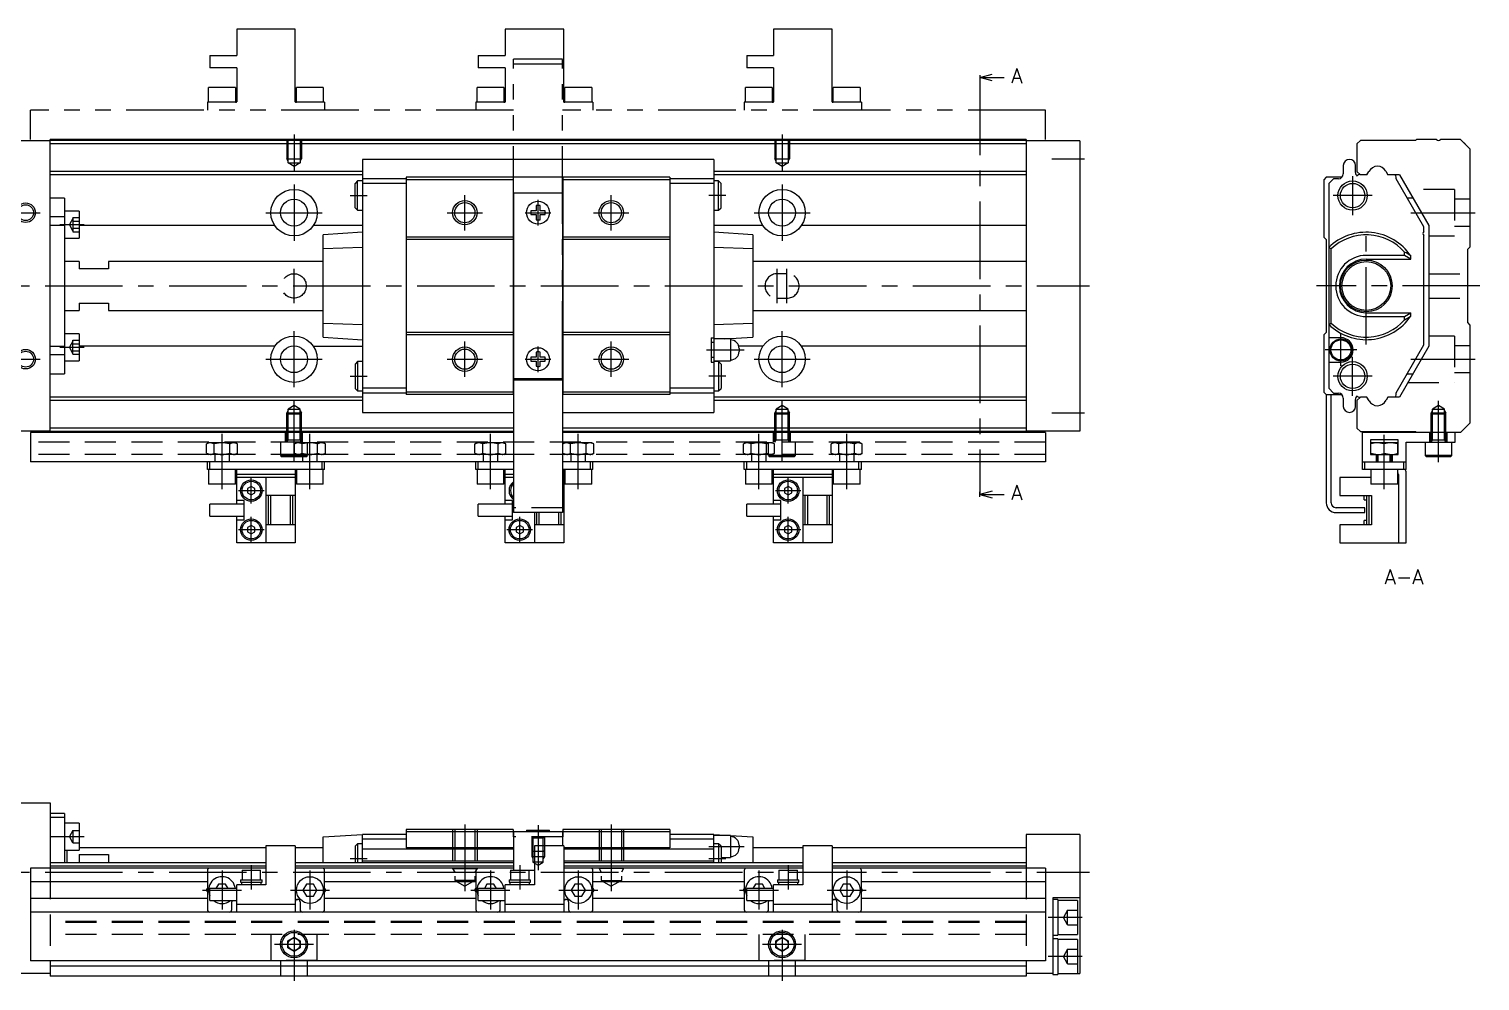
# Model space of a CAD drawing. Extents: x -2 to 444, y -8 to 204.
# Drawn here: x 147.1 to 444.4, y 9 to 203.9 of the extents above; entities that cross this region are included whole.
import ezdxf

# ---------------------------------------------------------------- set-up
doc = ezdxf.new("R2010")
doc.units = 0
doc.header["$LTSCALE"] = 0.5
for name, pattern in [('CENTER', [50.8, 31.75, -6.35, 6.35, -6.35]), ('DASHED', [19.05, 12.7, -6.35]), ('PHANTOM', [63.5, 31.75, -6.35, 6.35, -6.35, 6.35, -6.35])]:
    doc.linetypes.add(name, pattern=pattern)
for name, color, linetype in [('MSM_CENTER', 1, 'CENTER'), ('MSM_CONTINUOUS', 7, 'CONTINUOUS'), ('MSM_DASHED', 4, 'DASHED'), ('MSM_IMAGINARY', 6, 'PHANTOM'), ('MSM_NARROW', 5, 'CONTINUOUS'), ('MSM_PART_NUMBER', 7, 'CONTINUOUS')]:
    doc.layers.add(name, color=color, linetype=linetype)
doc.styles.get("Standard").update_dxf_attribs({"font": 'txt.shx', "height": 3, "bigfont": 'bigfont.shx'})

msp = doc.modelspace()

# ---------------------------------------------------------------- linework, layer by layer
at = {"layer": 'MSM_CENTER'}
for p, q in [((341.92, 193.98), (341.92, 108.62)), ((201.4, 182.3), (201.4, 174.79)), ((301.4, 182.3), (301.4, 174.79)), ((356.65, 177.3), (363.4, 177.3)), ((418.3, 173.8), (418.3, 165.8)), ((201.4, 172.05), (201.4, 160.55)), ((212.9, 169.8), (216.4, 169.8)), ((236.4, 162.67), (236.4, 169.92)), ((266.4, 162.67), (266.4, 169.92)), ((289.9, 169.8), (286.4, 169.8)), ((301.4, 172.05), (301.4, 160.55)), ((422.3, 169.8), (414.3, 169.8)), ((251.4, 163.67), (251.4, 168.92)), ((143.4, 166.3), (149.4, 166.3)), ((153.4, 163.85), (158.4, 163.85)), ((195.65, 166.3), (207.15, 166.3)), ((232.77, 166.3), (240.02, 166.3)), ((248.77, 166.3), (254.02, 166.3)), ((262.77, 166.3), (270.02, 166.3)), ((295.65, 166.3), (307.15, 166.3)), ((430.22, 166.3), (443.4, 166.3)), ((421.1, 139.3), (421.1, 163.3)), ((201.4, 147.8), (201.4, 154.8)), ((300.4, 147.8), (300.4, 154.8)), ((302.4, 147.8), (302.4, 154.8)), ((-2, 151.3), (364.4, 151.3)), ((444.4, 151.3), (410.9, 151.3)), ((201.4, 130.55), (201.4, 142.05)), ((236.4, 132.67), (236.4, 139.92)), ((266.4, 132.67), (266.4, 139.92)), ((301.4, 130.55), (301.4, 142.05)), ((415.9, 134.95), (415.9, 141.45)), ((153.4, 138.74), (158.4, 138.74)), ((251.4, 133.67), (251.4, 138.92)), ((285.9, 138.2), (293.6, 138.2)), ((419.15, 138.2), (412.65, 138.2)), ((418.3, 128.8), (418.3, 136.8)), ((143.4, 136.3), (149.4, 136.3)), ((195.65, 136.3), (207.15, 136.3)), ((232.77, 136.3), (240.02, 136.3)), ((248.77, 136.3), (254.02, 136.3)), ((262.77, 136.3), (270.02, 136.3)), ((295.65, 136.3), (307.15, 136.3)), ((430.22, 136.3), (443.4, 136.3)), ((212.9, 132.8), (216.4, 132.8)), ((289.9, 132.8), (286.4, 132.8)), ((422.3, 132.8), (414.3, 132.8)), ((201.4, 115.25), (201.4, 127.81)), ((301.4, 115.25), (301.4, 127.81)), ((356.65, 125.3), (363.4, 125.3)), ((435.9, 115.25), (435.9, 127.81)), ((186.65, 109.7), (186.65, 121.05)), ((204.65, 109.7), (204.65, 121.05)), ((241.65, 109.7), (241.65, 121.05)), ((259.65, 109.7), (259.65, 121.05)), ((296.65, 109.7), (296.65, 121.05)), ((314.65, 109.7), (314.65, 121.05)), ((424.8, 109.7), (424.8, 120.8)), ((192.65, 106.77), (192.65, 112.02)), ((302.65, 106.77), (302.65, 112.02)), ((190.02, 109.4), (195.27, 109.4)), ((300.02, 109.4), (305.27, 109.4)), ((190.02, 101.4), (195.27, 101.4)), ((192.65, 98.77), (192.65, 104.02)), ((245.02, 101.4), (250.27, 101.4)), ((247.65, 98.77), (247.65, 104.02)), ((300.02, 101.4), (305.27, 101.4)), ((302.65, 98.77), (302.65, 104.02)), ((236.4, 41), (236.4, 27.41)), ((251.4, 40.9), (251.4, 31.69)), ((266.4, 41), (266.4, 27.41)), ((151.4, 38.55), (158.4, 38.55)), ((286.4, 36.5), (293.6, 36.5)), ((212.9, 34.1), (216.4, 34.1)), ((286.4, 34.1), (289.9, 34.1)), ((-2, 31.3), (364.4, 31.3)), ((186.65, 31.6), (186.65, 23.6)), ((192.65, 32.7), (192.65, 27.7)), ((204.65, 31.6), (204.65, 23.6)), ((241.65, 31.6), (241.65, 23.6)), ((247.65, 32.7), (247.65, 27.7)), ((259.65, 31.6), (259.65, 23.6)), ((296.65, 31.6), (296.65, 23.6)), ((302.65, 32.7), (302.65, 27.7)), ((314.65, 31.6), (314.65, 23.6)), ((182.65, 27.6), (190.65, 27.6)), ((200.65, 27.6), (208.65, 27.6)), ((237.65, 27.6), (245.65, 27.6)), ((255.65, 27.6), (263.65, 27.6)), ((292.65, 27.6), (300.65, 27.6)), ((310.65, 27.6), (318.65, 27.6)), ((362.9, 22), (355.9, 22)), ((201.4, 19.5), (201.4, 9)), ((301.4, 19.5), (301.4, 9)), ((197.4, 16.5), (205.4, 16.5)), ((297.4, 16.5), (305.4, 16.5)), ((362.9, 14), (355.9, 14))]:
    msp.add_line(p, q, dxfattribs=at)
at = {"layer": 'MSM_CONTINUOUS'}
for p, q in [((341.92, 193.98), (344.42, 194.65)), ((341.92, 194.48), (341.92, 193.48)), ((344.42, 193.31), (341.92, 193.98)), ((341.92, 193.98), (346.92, 193.98)), ((151.4, 181), (92.4, 181)), ((351.4, 181.3), (151.4, 181.3)), ((151.4, 121.3), (151.4, 181.3)), ((351.4, 181.1), (151.4, 181.1)), ((351.4, 180.4), (151.4, 180.4)), ((351.4, 181.3), (351.4, 121.3)), ((362.4, 181), (351.4, 181)), ((362.4, 181), (362.4, 121.6)), ((419.9, 181.1), (419.2, 180.4)), ((419.2, 180.4), (419.2, 174.75)), ((431.2, 181.1), (419.9, 181.1)), ((431.4, 181.3), (431.2, 181.1)), ((435.5, 181.3), (431.4, 181.3)), ((440.4, 181.3), (436.3, 181.3)), ((442.4, 179.3), (440.4, 181.3)), ((442.4, 159.3), (442.4, 179.3)), ((287.4, 177.2), (215.4, 177.2)), ((215.4, 177.2), (215.4, 125.4)), ((287.4, 177.2), (287.4, 125.4)), ((416.4, 175.95), (416.4, 174.25)), ((418.9, 174.55), (418.9, 175.95)), ((215.4, 174.75), (151.4, 174.75)), ((215.4, 174.05), (151.4, 174.05)), ((214.4, 172.8), (213.9, 172.3)), ((215.4, 172.8), (214.4, 172.8)), ((214.4, 166.8), (214.4, 172.8)), ((224.4, 173.25), (215.4, 173.25)), ((278.4, 173.55), (224.4, 173.55)), ((224.4, 173.55), (224.4, 129.05)), ((246.3, 173.05), (224.4, 173.05)), ((246.3, 173.55), (246.3, 129.05)), ((256.5, 173.55), (256.5, 129.05)), ((278.4, 173.05), (256.5, 173.05)), ((278.4, 173.55), (278.4, 129.05)), ((287.4, 173.25), (278.4, 173.25)), ((351.4, 174.75), (287.4, 174.75)), ((351.4, 174.05), (287.4, 174.05)), ((288.4, 172.8), (287.4, 172.8)), ((288.9, 172.3), (288.4, 172.8)), ((288.4, 166.8), (288.4, 172.8)), ((412.9, 173.55), (412.4, 173.05)), ((412.4, 173.05), (412.4, 161.3)), ((416.11, 173.55), (412.9, 173.55)), ((414.4, 173.25), (413.4, 172.25)), ((415.4, 173.25), (414.4, 173.25)), ((419.2, 174.75), (419.9, 174.05)), ((419.85, 174.1), (419.7, 174.1)), ((421.25, 174.05), (419.9, 174.05)), ((421.25, 174.05), (421.62, 174.7)), ((425.12, 174.8), (425.55, 174.05)), ((427.9, 174.05), (425.55, 174.05)), ((427.24, 173.2), (427.24, 173.6)), ((432.9, 163.39), (427.24, 173.2)), ((427.9, 174.05), (433.9, 163.66)), ((213.9, 167.3), (213.9, 172.3)), ((224.4, 172.25), (215.4, 172.25)), ((246.4, 170.3), (246.4, 104.9)), ((256.4, 170.3), (246.4, 170.3)), ((256.4, 170.3), (256.4, 104.92)), ((287.4, 172.25), (278.4, 172.25)), ((288.9, 167.3), (288.9, 172.3)), ((413.4, 172.25), (413.4, 130.35)), ((154.4, 169.3), (151.4, 169.3)), ((154.4, 169.3), (154.4, 133.3)), ((157.4, 166.6), (154.4, 166.6)), ((157.4, 166.6), (157.4, 161.1)), ((213.9, 167.3), (214.4, 166.8)), ((214.4, 166.8), (215.4, 166.8)), ((251, 166.7), (249.95, 166.7)), ((251, 167.75), (251, 166.7)), ((251.8, 166.7), (251.8, 167.75)), ((252.85, 166.7), (251.8, 166.7)), ((287.4, 166.8), (288.4, 166.8)), ((288.4, 166.8), (288.9, 167.3)), ((430.64, 169.3), (429.49, 169.3)), ((154.4, 165.43), (151.4, 165.43)), ((154.4, 163.68), (151.4, 163.68)), ((197.45, 163.66), (157.4, 163.66)), ((215.4, 163.66), (205.35, 163.66)), ((249.95, 165.9), (251, 165.9)), ((251, 165.9), (251, 164.85)), ((251.8, 164.85), (251.8, 165.9)), ((251.8, 165.9), (252.85, 165.9)), ((297.45, 163.66), (287.4, 163.66)), ((351.4, 163.66), (305.35, 163.66)), ((433.9, 163.66), (433.9, 138.94)), ((154.4, 161.1), (157.4, 161.1)), ((215.4, 162.3), (207.4, 161.77)), ((207.4, 140.83), (207.4, 161.77)), ((246.3, 161.3), (224.4, 161.3)), ((246.3, 160.8), (224.4, 160.8)), ((278.4, 161.3), (256.5, 161.3)), ((278.4, 160.8), (256.5, 160.8)), ((295.4, 161.77), (287.4, 162.3)), ((295.4, 161.77), (295.4, 140.83)), ((412.4, 161.3), (412.9, 160.8)), ((412.9, 160.8), (412.9, 141.8)), ((432.9, 162.45), (432.9, 163.39)), ((432.9, 139.21), (432.9, 161.65)), ((215.4, 159.16), (207.4, 158.9)), ((295.4, 158.9), (287.4, 159.16)), ((413.9, 158.9), (413.4, 159.16)), ((413.9, 143.7), (413.9, 158.9)), ((428.95, 157.56), (428.95, 158.23)), ((441.9, 158.8), (442.4, 159.3)), ((441.9, 143.8), (441.9, 158.8)), ((157.4, 156.3), (154.4, 156.3)), ((157.4, 156.3), (157.4, 154.8)), ((163.4, 154.8), (157.4, 154.8)), ((207.4, 156.3), (163.4, 156.3)), ((163.4, 156.3), (163.4, 154.8)), ((351.4, 156.3), (295.4, 156.3)), ((428.95, 157.56), (421.1, 157.56)), ((421.1, 156.8), (430.2, 156.8)), ((430.2, 156.8), (428.95, 157.56)), ((430.2, 156.8), (430.2, 157.48)), ((154.4, 146.3), (157.4, 146.3)), ((157.4, 147.8), (163.4, 147.8)), ((157.4, 147.8), (157.4, 146.3)), ((163.4, 147.8), (163.4, 146.3)), ((163.4, 146.3), (207.4, 146.3)), ((295.4, 146.3), (351.4, 146.3)), ((421.1, 145.8), (430.2, 145.8)), ((428.95, 145.04), (430.2, 145.8)), ((430.2, 145.12), (430.2, 145.8)), ((207.4, 143.7), (215.4, 143.44)), ((287.4, 143.44), (295.4, 143.7)), ((413.4, 143.44), (413.9, 143.7)), ((421.1, 145.04), (428.95, 145.04)), ((428.95, 144.37), (428.95, 145.04)), ((442.4, 143.3), (441.9, 143.8)), ((442.4, 123.3), (442.4, 143.3)), ((157.4, 141.49), (154.4, 141.49)), ((157.4, 141.49), (157.4, 135.99)), ((207.4, 140.83), (215.4, 140.3)), ((246.3, 141.8), (224.4, 141.8)), ((246.3, 141.3), (224.4, 141.3)), ((278.4, 141.8), (256.5, 141.8)), ((278.4, 141.3), (256.5, 141.3)), ((286.9, 140.7), (286.9, 135.7)), ((286.9, 140.7), (287.4, 140.7)), ((290.85, 140.45), (287.4, 140.45)), ((289.66, 140.45), (295.4, 140.83)), ((290.85, 140.45), (290.85, 135.95)), ((412.9, 141.8), (412.4, 141.3)), ((412.4, 141.3), (412.4, 129.55)), ((415.9, 140.7), (413.4, 140.7)), ((154.4, 138.92), (151.4, 138.92)), ((154.4, 137.17), (151.4, 137.17)), ((197.45, 138.94), (157.4, 138.94)), ((205.35, 138.94), (215.4, 138.94)), ((251, 137.75), (251, 136.7)), ((251.8, 136.7), (251.8, 137.75)), ((287.4, 139.7), (286.9, 139.7)), ((297.45, 138.94), (292.54, 138.94)), ((292.6, 138.5), (292.6, 137.9)), ((351.4, 138.94), (305.35, 138.94)), ((427.24, 129.4), (432.9, 139.21)), ((433.9, 138.94), (427.9, 128.55)), ((154.4, 135.99), (157.4, 135.99)), ((214.4, 135.8), (213.9, 135.3)), ((213.9, 135.3), (213.9, 130.3)), ((214.4, 135.8), (214.4, 129.8)), ((215.4, 135.8), (214.4, 135.8)), ((251, 136.7), (249.95, 136.7)), ((249.95, 135.9), (251, 135.9)), ((251, 135.9), (251, 134.85)), ((252.85, 136.7), (251.8, 136.7)), ((251.8, 135.9), (252.85, 135.9)), ((251.8, 134.85), (251.8, 135.9)), ((286.9, 136.7), (287.4, 136.7)), ((286.9, 135.7), (287.4, 135.7)), ((287.4, 135.95), (290.85, 135.95)), ((288.4, 135.8), (287.4, 135.8)), ((288.4, 135.8), (288.4, 129.8)), ((288.9, 135.3), (288.4, 135.8)), ((288.9, 135.3), (288.9, 130.3)), ((413.4, 135.7), (415.9, 135.7)), ((151.4, 133.3), (154.4, 133.3)), ((429.49, 133.3), (430.64, 133.3)), ((215.4, 128.55), (151.4, 128.55)), ((215.4, 127.85), (151.4, 127.85)), ((213.9, 130.3), (214.4, 129.8)), ((214.4, 129.8), (215.4, 129.8)), ((224.4, 130.35), (215.4, 130.35)), ((224.4, 129.35), (215.4, 129.35)), ((246.3, 129.55), (224.4, 129.55)), ((246.4, 129.05), (224.4, 129.05)), ((278.4, 129.05), (256.4, 129.05)), ((278.4, 129.55), (256.5, 129.55)), ((287.4, 130.35), (278.4, 130.35)), ((287.4, 129.35), (278.4, 129.35)), ((287.4, 129.8), (288.4, 129.8)), ((351.4, 128.55), (287.4, 128.55)), ((351.4, 127.85), (287.4, 127.85)), ((288.4, 129.8), (288.9, 130.3)), ((412.4, 129.55), (412.9, 129.05)), ((412.9, 129.05), (416.11, 129.05)), ((412.9, 129.05), (412.9, 106.9)), ((413.4, 130.35), (414.4, 129.35)), ((413.9, 106.9), (413.9, 129.05)), ((414.4, 129.35), (415.4, 129.35)), ((416.4, 128.35), (416.4, 126.65)), ((418.9, 126.65), (418.9, 128.05)), ((419.9, 128.55), (419.2, 127.85)), ((419.2, 127.85), (419.2, 122.2)), ((419.7, 128.5), (419.85, 128.5)), ((421.25, 128.55), (419.9, 128.55)), ((421.68, 127.8), (421.25, 128.55)), ((425.55, 128.55), (425.18, 127.9)), ((427.9, 128.55), (425.55, 128.55)), ((427.24, 129), (427.24, 129.4)), ((215.4, 125.4), (246.4, 125.4)), ((256.4, 125.4), (287.4, 125.4)), ((246.4, 122.2), (151.4, 122.2)), ((351.4, 122.2), (256.4, 122.2)), ((419.2, 122.2), (419.9, 121.5)), ((440.4, 121.3), (442.4, 123.3)), ((151.4, 121.6), (92.4, 121.6)), ((246.4, 121.3), (147.4, 121.3)), ((147.4, 121.3), (147.4, 115.3)), ((246.4, 121.5), (151.4, 121.5)), ((351.4, 121.5), (256.4, 121.5)), ((355.4, 121.3), (256.4, 121.3)), ((362.4, 121.6), (351.4, 121.6)), ((355.4, 121.3), (355.4, 115.3)), ((419.9, 121.5), (431.2, 121.5)), ((440.4, 121.3), (420.3, 121.3)), ((420.3, 113.7), (420.3, 121.3)), ((427.65, 119.8), (421.95, 119.8)), ((421.95, 119.8), (421.95, 116.8)), ((427.55, 119.2), (422.05, 119.2)), ((422.05, 116.8), (422.05, 119.2)), ((424.8, 118.95), (423.42, 119.2)), ((424.8, 117.05), (424.8, 118.95)), ((427.55, 118.95), (426.17, 119.2)), ((427.55, 116.8), (427.55, 119.2)), ((427.65, 116.8), (427.65, 119.8)), ((429.3, 119.3), (439.3, 119.3)), ((429.3, 113.7), (429.3, 119.3)), ((431.2, 121.5), (431.4, 121.3)), ((433.15, 119.3), (433.15, 116.6)), ((438.65, 116.6), (438.65, 119.3)), ((439.3, 119.3), (439.3, 121.3)), ((421.95, 116.8), (427.65, 116.8)), ((422.05, 117.05), (423.42, 116.8)), ((423.1, 116.8), (423.1, 115.3)), ((423.3, 116.8), (423.3, 115.3)), ((424.8, 117.05), (426.17, 116.8)), ((426.3, 115.3), (426.3, 116.8)), ((426.5, 115.3), (426.5, 116.8)), ((433.15, 116.6), (433.45, 116.3)), ((438.65, 116.6), (433.15, 116.6)), ((438.35, 116.3), (433.45, 116.3)), ((438.35, 116.3), (438.65, 116.6)), ((246.4, 115.3), (147.4, 115.3)), ((183.65, 113.7), (183.65, 115.3)), ((207.65, 113.7), (183.65, 113.7)), ((183.9, 113.7), (183.9, 110.7)), ((184.15, 113.7), (184.15, 115.3)), ((189.4, 110.7), (189.4, 113.7)), ((189.65, 106.65), (189.65, 113.57)), ((201.65, 113.57), (201.65, 98.7)), ((201.9, 113.7), (201.9, 110.7)), ((207.15, 113.7), (207.15, 115.3)), ((207.4, 110.7), (207.4, 113.7)), ((207.65, 113.7), (207.65, 115.3)), ((238.65, 113.7), (238.65, 115.3)), ((246.4, 113.7), (238.65, 113.7)), ((238.9, 113.7), (238.9, 110.7)), ((239.15, 113.7), (239.15, 115.3)), ((244.4, 110.7), (244.4, 113.7)), ((244.65, 106.65), (244.65, 113.57)), ((355.4, 115.3), (256.4, 115.3)), ((262.65, 113.7), (256.4, 113.7)), ((256.65, 113.57), (256.65, 98.7)), ((256.9, 113.7), (256.9, 110.7)), ((262.15, 113.7), (262.15, 115.3)), ((262.4, 110.7), (262.4, 113.7)), ((262.65, 113.7), (262.65, 115.3)), ((293.65, 113.7), (293.65, 115.3)), ((317.65, 113.7), (293.65, 113.7)), ((293.9, 113.7), (293.9, 110.7)), ((294.15, 113.7), (294.15, 115.3)), ((299.4, 110.7), (299.4, 113.7)), ((299.65, 106.65), (299.65, 113.57)), ((311.65, 113.57), (311.65, 98.7)), ((311.9, 113.7), (311.9, 110.7)), ((317.15, 113.7), (317.15, 115.3)), ((317.4, 110.7), (317.4, 113.7)), ((317.65, 113.7), (317.65, 115.3)), ((420.3, 115.3), (429.3, 115.3)), ((429.3, 113.7), (420.3, 113.7)), ((420.8, 113.7), (420.8, 115.3)), ((422.05, 113.7), (422.05, 110.7)), ((427.55, 110.7), (427.55, 113.7)), ((428.8, 113.7), (428.8, 115.3)), ((189.4, 110.7), (183.9, 110.7)), ((201.65, 112.7), (189.65, 112.7)), ((201.65, 112.1), (189.65, 112.1)), ((192.65, 110.27), (191.9, 109.83)), ((193.4, 109.83), (192.65, 110.27)), ((195.65, 112.1), (195.65, 98.7)), ((207.4, 110.7), (201.9, 110.7)), ((244.4, 110.7), (238.9, 110.7)), ((246.4, 112.7), (244.65, 112.7)), ((246.4, 112.1), (244.65, 112.1)), ((256.65, 112.7), (256.4, 112.7)), ((256.65, 112.1), (256.4, 112.1)), ((262.4, 110.7), (256.9, 110.7)), ((299.4, 110.7), (293.9, 110.7)), ((311.65, 112.7), (299.65, 112.7)), ((311.65, 112.1), (299.65, 112.1)), ((302.65, 110.27), (301.9, 109.83)), ((303.4, 109.83), (302.65, 110.27)), ((305.65, 112.1), (305.65, 98.7)), ((317.4, 110.7), (311.9, 110.7)), ((415.7, 112.1), (415.7, 108.4)), ((422.05, 112.1), (415.7, 112.1)), ((427.55, 110.7), (422.05, 110.7)), ((427.7, 112.1), (427.55, 112.1)), ((427.7, 112.7), (427.7, 98.7)), ((429.3, 98.7), (429.3, 112.7)), ((191.15, 107.4), (189.65, 107.4)), ((191.15, 103.4), (191.15, 107.4)), ((191.9, 109.83), (191.9, 108.97)), ((191.9, 108.97), (192.65, 108.53)), ((192.65, 108.53), (193.4, 108.97)), ((193.4, 108.97), (193.4, 109.83)), ((201.65, 108.4), (195.65, 108.4)), ((196.15, 102.4), (196.15, 108.4)), ((196.65, 102.4), (196.65, 108.4)), ((200.65, 102.4), (200.65, 108.4)), ((201.15, 102.4), (201.15, 108.4)), ((246.15, 107.4), (244.65, 107.4)), ((246.15, 103.4), (246.15, 107.4)), ((256.65, 108.4), (256.4, 108.4)), ((301.15, 107.4), (299.65, 107.4)), ((301.15, 103.4), (301.15, 107.4)), ((301.9, 109.83), (301.9, 108.97)), ((301.9, 108.97), (302.65, 108.53)), ((302.65, 108.53), (303.4, 108.97)), ((303.4, 108.97), (303.4, 109.83)), ((311.65, 108.4), (305.65, 108.4)), ((306.15, 102.4), (306.15, 108.4)), ((306.65, 102.4), (306.65, 108.4)), ((310.65, 102.4), (310.65, 108.4)), ((311.15, 102.4), (311.15, 108.4)), ((344.42, 109.29), (341.92, 108.62)), ((341.92, 108.12), (341.92, 109.12)), ((341.92, 108.62), (344.42, 107.95)), ((341.92, 108.62), (346.92, 108.62)), ((415.7, 108.4), (422.2, 108.4)), ((420.7, 107.5), (420.7, 108.4)), ((420.7, 107.5), (421.2, 107.5)), ((421.2, 102.4), (421.2, 108.4)), ((421.7, 102.4), (421.7, 108.4)), ((422.2, 108.4), (422.2, 102.4)), ((191.15, 106.65), (184.15, 106.65)), ((184.15, 104.15), (184.15, 106.65)), ((184.15, 104.15), (191.15, 104.15)), ((189.65, 98.7), (189.65, 104.15)), ((246.15, 106.65), (239.15, 106.65)), ((239.15, 104.15), (239.15, 106.65)), ((239.15, 104.15), (246.15, 104.15)), ((244.65, 98.7), (244.65, 104.15)), ((256.4, 104.9), (246.4, 104.9)), ((250.65, 104.9), (250.65, 98.7)), ((251.15, 102.4), (251.15, 104.9)), ((251.65, 102.4), (251.65, 104.9)), ((255.65, 102.4), (255.65, 104.9)), ((256.15, 102.4), (256.15, 104.9)), ((301.15, 106.65), (294.15, 106.65)), ((294.15, 104.15), (294.15, 106.65)), ((294.15, 104.15), (301.15, 104.15)), ((299.65, 98.7), (299.65, 104.15)), ((420.8, 105.9), (414.9, 105.9)), ((414.9, 104.9), (420.8, 104.9)), ((420.8, 104.9), (420.8, 105.9)), ((189.65, 103.4), (191.15, 103.4)), ((192.65, 102.27), (191.9, 101.83)), ((191.9, 101.83), (191.9, 100.97)), ((193.4, 101.83), (192.65, 102.27)), ((193.4, 100.97), (193.4, 101.83)), ((201.65, 102.4), (195.65, 102.4)), ((244.65, 103.4), (246.15, 103.4)), ((247.65, 102.27), (246.9, 101.83)), ((246.9, 101.83), (246.9, 100.97)), ((248.4, 101.83), (247.65, 102.27)), ((248.4, 100.97), (248.4, 101.83)), ((256.65, 102.4), (250.65, 102.4)), ((299.65, 103.4), (301.15, 103.4)), ((302.65, 102.27), (301.9, 101.83)), ((301.9, 101.83), (301.9, 100.97)), ((303.4, 101.83), (302.65, 102.27)), ((303.4, 100.97), (303.4, 101.83)), ((311.65, 102.4), (305.65, 102.4)), ((415.7, 102.4), (415.7, 98.7)), ((422.2, 102.4), (415.7, 102.4)), ((421.2, 103.3), (420.7, 103.3)), ((420.7, 102.4), (420.7, 103.3)), ((201.65, 98.7), (189.65, 98.7)), ((191.9, 100.97), (192.65, 100.53)), ((192.65, 100.53), (193.4, 100.97)), ((256.65, 98.7), (244.65, 98.7)), ((246.9, 100.97), (247.65, 100.53)), ((247.65, 100.53), (248.4, 100.97)), ((311.65, 98.7), (299.65, 98.7)), ((301.9, 100.97), (302.65, 100.53)), ((302.65, 100.53), (303.4, 100.97)), ((415.7, 98.7), (429.3, 98.7)), ((139.4, 45.5), (151.4, 45.5)), ((151.4, 45.5), (151.4, 32.1)), ((154.4, 43.3), (151.4, 43.3)), ((154.4, 42.45), (151.4, 42.45)), ((154.4, 43.3), (154.4, 33.2)), ((157.4, 41.3), (154.4, 41.3)), ((157.4, 41.3), (157.4, 35.8)), ((207.4, 38.5), (215.4, 39)), ((224.4, 39), (215.4, 39)), ((215.4, 33.2), (215.4, 39)), ((224.4, 40), (224.4, 36.29)), ((246.3, 40), (224.4, 40)), ((246.3, 39.5), (224.4, 39.5)), ((246.3, 40), (246.3, 38.5)), ((256.4, 39.5), (246.4, 39.5)), ((246.4, 39.5), (246.4, 31.7)), ((249.05, 39.9), (253.75, 39.9)), ((249.05, 39.9), (249.05, 39.5)), ((253.75, 39.5), (253.75, 39.9)), ((256.4, 39.5), (256.4, 36.7)), ((278.4, 40), (256.5, 40)), ((256.5, 40), (256.5, 38.5)), ((278.4, 39.5), (256.5, 39.5)), ((278.4, 40), (278.4, 36.29)), ((287.4, 39), (278.4, 39)), ((287.4, 39), (295.4, 38.5)), ((287.4, 33.2), (287.4, 39)), ((290.85, 38.75), (287.4, 38.75)), ((290.85, 38.75), (290.85, 34.25)), ((362.4, 39), (351.4, 39)), ((351.4, 39), (351.4, 32.1)), ((362.4, 39), (362.4, 10.5)), ((154.4, 35.8), (157.4, 35.8)), ((154.9, 33.2), (154.9, 35.8)), ((157.4, 36.3), (195.65, 36.3)), ((201.65, 36.7), (195.65, 36.7)), ((195.65, 36.7), (195.65, 28.7)), ((201.65, 36.7), (201.65, 23.1)), ((201.65, 36.3), (207.4, 36.3)), ((207.4, 33.2), (207.4, 38.5)), ((214.4, 37.1), (213.9, 36.6)), ((213.9, 36.6), (213.9, 33.2)), ((215.4, 37.1), (214.4, 37.1)), ((214.4, 37.1), (214.4, 33.2)), ((224.4, 38), (215.4, 38)), ((246.4, 36), (215.4, 36)), ((246.4, 36.29), (224.4, 36.29)), ((246.4, 38.5), (246.3, 38.5)), ((256.65, 36.7), (250.65, 36.7)), ((250.65, 36.7), (250.65, 28.7)), ((256.5, 38.5), (256.4, 38.5)), ((256.65, 36.7), (256.65, 23.1)), ((278.4, 36.29), (256.65, 36.29)), ((287.4, 36), (256.65, 36)), ((287.4, 38), (278.4, 38)), ((288.4, 37.1), (287.4, 37.1)), ((288.9, 36.6), (288.4, 37.1)), ((288.4, 37.1), (288.4, 33.2)), ((288.9, 36.6), (288.9, 33.2)), ((292.6, 36.8), (292.6, 36.2)), ((295.4, 38.5), (295.4, 33.2)), ((295.4, 36.3), (305.65, 36.3)), ((311.65, 36.7), (305.65, 36.7)), ((305.65, 36.7), (305.65, 28.7)), ((311.65, 36.7), (311.65, 23.1)), ((311.65, 36.3), (351.4, 36.3)), ((195.65, 33.2), (151.4, 33.2)), ((157.4, 34.87), (163.4, 34.87)), ((157.4, 34.87), (157.4, 33.2)), ((163.4, 34.87), (163.4, 33.2)), ((246.4, 33.2), (201.65, 33.2)), ((246.4, 33.5), (215.4, 33.5)), ((287.4, 33.5), (256.65, 33.5)), ((305.65, 33.2), (256.65, 33.2)), ((288.9, 34.25), (290.85, 34.25)), ((351.4, 33.2), (311.65, 33.2)), ((195.65, 32.1), (147.4, 32.1)), ((147.4, 32.1), (147.4, 13.1)), ((195.65, 32.5), (151.4, 32.5)), ((183.65, 31.6), (183.65, 23.6)), ((190.75, 31.7), (190.75, 29.7)), ((190.75, 31.7), (194.55, 31.7)), ((194.55, 29.7), (194.55, 31.7)), ((246.4, 32.5), (201.65, 32.5)), ((246.4, 32.1), (201.65, 32.1)), ((207.65, 23.6), (207.65, 31.6)), ((238.65, 31.6), (238.65, 23.6)), ((245.75, 31.7), (245.75, 29.7)), ((245.75, 31.7), (249.55, 31.7)), ((249.55, 29.7), (249.55, 31.7)), ((250.65, 31.6), (249.55, 31.6)), ((250.65, 31.6), (249.55, 31.6)), ((305.65, 32.5), (256.65, 32.5)), ((305.65, 32.1), (256.65, 32.1)), ((262.65, 23.6), (262.65, 31.6)), ((293.65, 31.6), (293.65, 23.6)), ((300.75, 31.7), (300.75, 29.7)), ((300.75, 31.7), (304.55, 31.7)), ((304.55, 29.7), (304.55, 31.7)), ((351.4, 32.5), (311.65, 32.5)), ((355.4, 32.1), (311.65, 32.1)), ((317.65, 23.6), (317.65, 31.6)), ((355.4, 32.1), (355.4, 13.1)), ((183.65, 29.3), (147.4, 29.3)), ((183.47, 27.6), (183.65, 27.9)), ((183.65, 27.3), (183.47, 27.6)), ((189.65, 27.95), (184.15, 27.95)), ((184.15, 25.45), (184.15, 27.95)), ((185.93, 28.85), (185.41, 27.95)), ((187.37, 28.85), (185.93, 28.85)), ((187.89, 27.95), (187.37, 28.85)), ((195.65, 28.7), (189.65, 28.7)), ((189.65, 23.1), (189.65, 28.7)), ((190.45, 29.7), (190.45, 29.2)), ((190.45, 29.7), (194.85, 29.7)), ((190.45, 29.2), (194.85, 29.2)), ((190.65, 29.2), (190.65, 28.7)), ((194.65, 28.7), (194.65, 29.2)), ((194.85, 29.2), (194.85, 29.7)), ((203.93, 28.85), (203.21, 27.6)), ((203.21, 27.6), (203.93, 26.35)), ((205.37, 28.85), (203.93, 28.85)), ((206.09, 27.6), (205.37, 28.85)), ((205.37, 26.35), (206.09, 27.6)), ((207.83, 27.6), (207.61, 27.22)), ((238.65, 29.3), (207.65, 29.3)), ((207.65, 27.9), (207.83, 27.6)), ((238.47, 27.6), (238.65, 27.9)), ((238.65, 27.3), (238.47, 27.6)), ((244.65, 27.95), (239.15, 27.95)), ((239.15, 25.45), (239.15, 27.95)), ((240.93, 28.85), (240.41, 27.95)), ((242.37, 28.85), (240.93, 28.85)), ((242.89, 27.95), (242.37, 28.85)), ((250.65, 28.7), (244.65, 28.7)), ((244.65, 23.1), (244.65, 28.7)), ((245.45, 29.7), (245.45, 29.2)), ((245.45, 29.7), (249.85, 29.7)), ((245.45, 29.2), (249.85, 29.2)), ((245.65, 29.2), (245.65, 28.7)), ((249.65, 28.7), (249.65, 29.2)), ((249.85, 29.2), (249.85, 29.7)), ((258.93, 28.85), (258.21, 27.6)), ((258.21, 27.6), (258.93, 26.35)), ((260.37, 28.85), (258.93, 28.85)), ((261.09, 27.6), (260.37, 28.85)), ((260.37, 26.35), (261.09, 27.6)), ((262.83, 27.6), (262.61, 27.22)), ((293.65, 29.3), (262.65, 29.3)), ((262.65, 27.9), (262.83, 27.6)), ((293.47, 27.6), (293.65, 27.9)), ((293.65, 27.3), (293.47, 27.6)), ((299.65, 27.95), (294.15, 27.95)), ((294.15, 25.45), (294.15, 27.95)), ((295.93, 28.85), (295.41, 27.95)), ((297.37, 28.85), (295.93, 28.85)), ((297.89, 27.95), (297.37, 28.85)), ((305.65, 28.7), (299.65, 28.7)), ((299.65, 23.1), (299.65, 28.7)), ((300.45, 29.7), (300.45, 29.2)), ((300.45, 29.7), (304.85, 29.7)), ((300.45, 29.2), (304.85, 29.2)), ((300.65, 29.2), (300.65, 28.7)), ((304.65, 28.7), (304.65, 29.2)), ((304.85, 29.2), (304.85, 29.7)), ((313.93, 28.85), (313.21, 27.6)), ((313.21, 27.6), (313.93, 26.35)), ((315.37, 28.85), (313.93, 28.85)), ((316.09, 27.6), (315.37, 28.85)), ((315.37, 26.35), (316.09, 27.6)), ((317.83, 27.6), (317.61, 27.22)), ((355.4, 29.3), (317.65, 29.3)), ((317.65, 27.9), (317.83, 27.6)), ((183.65, 25.9), (147.4, 25.9)), ((184.15, 25.45), (189.65, 25.45)), ((188.65, 23.6), (188.65, 25.2)), ((189.65, 24.7), (201.65, 24.7)), ((201.65, 25.7), (202.15, 25.7)), ((202.65, 25.2), (202.65, 23.6)), ((203.93, 26.35), (205.37, 26.35)), ((238.65, 25.9), (207.65, 25.9)), ((239.15, 25.45), (244.65, 25.45)), ((243.65, 23.6), (243.65, 25.2)), ((244.65, 24.7), (256.65, 24.7)), ((256.65, 25.7), (257.15, 25.7)), ((257.65, 25.2), (257.65, 23.6)), ((258.93, 26.35), (260.37, 26.35)), ((293.65, 25.9), (262.65, 25.9)), ((294.15, 25.45), (299.65, 25.45)), ((298.65, 23.6), (298.65, 25.2)), ((299.65, 24.7), (311.65, 24.7)), ((311.65, 25.7), (312.15, 25.7)), ((312.65, 25.2), (312.65, 23.6)), ((313.93, 26.35), (315.37, 26.35)), ((355.4, 25.9), (317.65, 25.9)), ((362.4, 26), (356.9, 26)), ((356.9, 26), (356.9, 10.35)), ((357.9, 25.65), (356.9, 25.65)), ((357.9, 25.65), (357.9, 18.35)), ((361.9, 25.5), (357.9, 25.5)), ((361.9, 25.5), (361.9, 18.5)), ((355.4, 23.1), (147.4, 23.1)), ((200.15, 17.22), (201.4, 17.94)), ((201.4, 17.94), (202.65, 17.22)), ((300.15, 17.22), (301.4, 17.94)), ((301.4, 17.94), (302.65, 17.22)), ((356.9, 18.35), (357.9, 18.35)), ((357.9, 18.5), (361.9, 18.5)), ((200.15, 15.78), (200.15, 17.22)), ((201.4, 15.06), (200.15, 15.78)), ((202.65, 15.78), (201.4, 15.06)), ((202.65, 17.22), (202.65, 15.78)), ((300.15, 15.78), (300.15, 17.22)), ((301.4, 15.06), (300.15, 15.78)), ((302.65, 15.78), (301.4, 15.06)), ((302.65, 17.22), (302.65, 15.78)), ((357.9, 17.65), (356.9, 17.65)), ((357.9, 17.65), (357.9, 10.35)), ((361.9, 17.5), (357.9, 17.5)), ((361.9, 17.5), (361.9, 10.5)), ((355.4, 13.1), (147.4, 13.1)), ((151.4, 13.1), (151.4, 10)), ((351.4, 12), (151.4, 12)), ((351.4, 13.1), (351.4, 10)), ((151.4, 10.5), (140.4, 10.5)), ((351.4, 10), (151.4, 10)), ((356.9, 10.5), (351.4, 10.5)), ((356.9, 10.35), (357.9, 10.35)), ((357.9, 10.5), (362.4, 10.5))]:
    msp.add_line(p, q, dxfattribs=at)
for centre, radius in [((418.3, 169.8), 3), ((201.4, 166.3), 4.75), ((301.4, 166.3), 4.75), ((418.3, 169.8), 2.5), ((146.4, 166.3), 1.62), ((201.4, 166.3), 2.75), ((236.4, 166.3), 2.07), ((251.4, 166.3), 2.35), ((266.4, 166.3), 2.07), ((301.4, 166.3), 2.75), ((421.1, 151.3), 5.3), ((421.1, 151.3), 5), ((201.4, 136.3), 4.75), ((301.4, 136.3), 4.75), ((415.9, 138.2), 2.25), ((415.9, 138.2), 2.05), ((146.4, 136.3), 1.62), ((201.4, 136.3), 2.75), ((236.4, 136.3), 2.07), ((251.4, 136.3), 2.35), ((266.4, 136.3), 2.07), ((301.4, 136.3), 2.75), ((418.3, 132.8), 3), ((418.3, 132.8), 2.5), ((192.65, 109.4), 2.2), ((192.65, 109.4), 1.9), ((302.65, 109.4), 2.2), ((302.65, 109.4), 1.9), ((192.65, 101.4), 2.2), ((192.65, 101.4), 1.9), ((247.65, 101.4), 2.2), ((247.65, 101.4), 1.9), ((302.65, 101.4), 2.2), ((302.65, 101.4), 1.9), ((204.65, 27.6), 2.75), ((259.65, 27.6), 2.75), ((314.65, 27.6), 2.75), ((201.4, 16.5), 2.75), ((201.4, 16.5), 2.45), ((301.4, 16.5), 2.75), ((301.4, 16.5), 2.45), ((201.4, 16.5), 1.25), ((301.4, 16.5), 1.25)]:
    msp.add_circle(centre, radius, dxfattribs=at)
for centre, radius, start, end in [((435.9, 181.6), 0.5, 216.8699, 323.1301), ((439.9, 179), 2, 36.8699, 53.1301), ((417.65, 175.95), 1.25, 0, 180), ((423.55, 173.65), 2.2, 93.981, 151.4552), ((423.25, 173.65), 2.2, 31.4553, 86.019), ((415.4, 174.25), 1, 270, 0), ((419.9, 174.55), 1, 180, 228.766), ((419.7, 173.6), 0.5, 90, 156.6746), ((426.74, 173.6), 0.5, 0, 64.1915), ((251.4, 166.3), 1.5, 164.534, 195.466), ((251.4, 166.3), 1.5, 74.534, 105.466), ((251.4, 166.3), 1.5, 344.534, 15.466), ((251.4, 166.3), 1.5, 254.534, 285.466), ((421.1, 151.3), 11, 34.1804, 134.427), ((421.1, 151.3), 10.47, 41.4448, 133.4287), ((433.2, 162.05), 0.5, 126.8699, 233.1301), ((425.05, 150.3), 8.84, 54.3755, 63.8517), ((421.1, 151.3), 6.26, 90, 270), ((421.1, 151.3), 5.5, 90, 270), ((421.1, 151.3), 11, 225.573, 325.8196), ((421.1, 151.3), 10.47, 226.5713, 318.5552), ((425.05, 152.3), 8.83, 296.1475, 305.6253), ((290.85, 138.5), 1.75, 0, 90), ((415.9, 138.2), 2.5, 270, 90), ((251.4, 136.3), 1.5, 74.534, 105.466), ((290.85, 137.9), 1.75, 270, 0), ((251.4, 136.3), 1.5, 164.534, 195.466), ((251.4, 136.3), 1.5, 254.534, 285.466), ((251.4, 136.3), 1.5, 344.534, 15.466), ((415.4, 128.35), 1, 0, 90), ((419.9, 128.05), 1, 131.234, 180), ((419.7, 129), 0.5, 203.3254, 270), ((423.25, 128.95), 2.2, 273.981, 331.4552), ((426.74, 129), 0.5, 295.8754, 0), ((417.65, 126.65), 1.25, 180, 0), ((423.55, 128.95), 2.2, 211.4553, 266.019), ((439.9, 123.6), 2, 306.8699, 323.1301), ((423.61, 114.17), 5.03, 92.1474, 108.1088), ((426.42, 113.83), 5.37, 92.6597, 107.5964), ((423.26, 121.72), 4.93, 271.9773, 288.2788), ((426.09, 121.27), 4.47, 271.1335, 289.1226), ((189.43, 113.22), 0.474, 75.8416, 93.5777), ((189.54, 113.57), 0.114, 359.2421, 85.1843), ((201.76, 113.57), 0.114, 128.9711, 180.0605), ((201.87, 113.29), 0.411, 86.4451, 116.3724), ((244.43, 113.22), 0.474, 75.8416, 93.5777), ((244.54, 113.57), 0.114, 359.2421, 85.1843), ((256.76, 113.57), 0.114, 128.9711, 180.0605), ((256.87, 113.29), 0.411, 86.4451, 116.3724), ((299.43, 113.22), 0.474, 75.8416, 93.5777), ((299.54, 113.57), 0.114, 359.2421, 85.1843), ((311.76, 113.57), 0.114, 128.9711, 180.0605), ((311.87, 113.29), 0.411, 86.4451, 116.3724), ((426.7, 112.7), 1, 0, 31.7883), ((426.7, 112.7), 2.6, 0, 22.6199), ((247.65, 109.4), 2.2, 124.6238, 235.3762), ((247.65, 109.4), 1.9, 131.1398, 228.8602), ((414.9, 106.9), 2, 180, 270), ((414.9, 106.9), 1, 180, 270), ((290.85, 36.8), 1.75, 0, 90), ((290.85, 36.2), 1.75, 270, 0), ((184.15, 31.6), 0.5, 90, 180), ((186.65, 27.6), 2.75, 7.312, 204.62), ((207.15, 31.6), 0.5, 0, 90), ((239.15, 31.6), 0.5, 90, 180), ((241.65, 27.6), 2.75, 7.312, 204.62), ((262.15, 31.6), 0.5, 0, 90), ((294.15, 31.6), 0.5, 90, 180), ((296.65, 27.6), 2.75, 7.312, 204.62), ((317.15, 31.6), 0.5, 0, 90), ((186.65, 27.6), 2.75, 231.4273, 308.5727), ((189.15, 25.2), 0.5, 150, 180), ((189.22, 25.21), 0.429, 358.6925, 34.0177), ((202.15, 25.2), 0.501, 90.0618, 179.9383), ((202.15, 25.2), 0.5, 0, 90), ((241.65, 27.6), 2.75, 231.4273, 308.5727), ((244.15, 25.2), 0.5, 150, 180), ((244.22, 25.21), 0.429, 358.6925, 34.0177), ((257.15, 25.2), 0.501, 90.0618, 179.9383), ((257.15, 25.2), 0.5, 0, 90), ((296.65, 27.6), 2.75, 231.4273, 308.5727), ((299.15, 25.2), 0.5, 150, 180), ((299.22, 25.21), 0.429, 358.6925, 34.0177), ((312.15, 25.2), 0.501, 90.0618, 179.9383), ((312.15, 25.2), 0.5, 0, 90), ((184.15, 23.6), 0.5, 180, 270), ((188.15, 23.6), 0.5, 270, 0), ((203.15, 23.6), 0.5, 180, 270), ((207.15, 23.6), 0.5, 270, 360), ((239.15, 23.6), 0.5, 180, 270), ((243.15, 23.6), 0.5, 270, 0), ((258.15, 23.6), 0.5, 180, 270), ((262.15, 23.6), 0.5, 270, 360), ((294.15, 23.6), 0.5, 180, 270), ((298.15, 23.6), 0.5, 270, 0), ((313.15, 23.6), 0.5, 180, 270), ((317.15, 23.6), 0.5, 270, 360)]:
    msp.add_arc(centre, radius, start, end, dxfattribs=at)
at = {"layer": 'MSM_DASHED'}
for p, q in [((199.9, 181.3), (199.9, 177.3)), ((200.17, 176.5), (200.17, 181.3)), ((202.63, 181.3), (202.63, 176.5)), ((202.9, 181.3), (202.9, 177.3)), ((299.9, 181.3), (299.9, 177.3)), ((300.17, 176.5), (300.17, 181.3)), ((302.63, 181.3), (302.63, 176.5)), ((302.9, 181.3), (302.9, 177.3)), ((200.17, 176.83), (199.9, 177.3)), ((199.9, 177.3), (202.9, 177.3)), ((200.17, 176.5), (202.63, 176.5)), ((201.4, 175.79), (200.17, 176.5)), ((202.63, 176.5), (201.4, 175.79)), ((202.63, 176.83), (202.9, 177.3)), ((300.17, 176.83), (299.9, 177.3)), ((299.9, 177.3), (302.9, 177.3)), ((300.17, 176.5), (302.63, 176.5)), ((301.4, 175.79), (300.17, 176.5)), ((302.63, 176.5), (301.4, 175.79)), ((302.63, 176.83), (302.9, 177.3)), ((439.2, 171.05), (429.63, 171.05)), ((439.2, 171.05), (439.2, 161.55)), ((442.4, 169.05), (439.2, 169.05)), ((156.1, 165.1), (155.38, 163.85)), ((156.1, 162.6), (155.38, 163.85)), ((156.1, 165.3), (157.4, 165.3)), ((156.1, 165.3), (156.1, 162.41)), ((156.1, 164.58), (157.4, 164.58)), ((439.2, 163.55), (442.4, 163.55)), ((156.1, 163.13), (157.4, 163.13)), ((156.1, 162.41), (157.4, 162.41)), ((433.9, 161.55), (439.2, 161.55)), ((302.4, 153.8), (300.4, 153.8)), ((433.9, 153.8), (441.9, 153.8)), ((300.4, 148.8), (302.4, 148.8)), ((433.9, 148.8), (441.9, 148.8)), ((156.1, 139.99), (155.38, 138.74)), ((156.1, 140.19), (157.4, 140.19)), ((156.1, 137.3), (156.1, 140.19)), ((439.2, 141.05), (433.9, 141.05)), ((439.2, 141.05), (439.2, 131.55)), ((156.1, 137.49), (155.38, 138.74)), ((156.1, 139.47), (157.4, 139.47)), ((156.1, 138.02), (157.4, 138.02)), ((156.1, 137.3), (157.4, 137.3)), ((442.4, 139.05), (439.2, 139.05)), ((429.63, 131.55), (439.2, 131.55)), ((439.2, 133.55), (442.4, 133.55)), ((200.17, 125.77), (199.9, 125.3)), ((199.9, 125.3), (202.9, 125.3)), ((199.9, 125.03), (200.17, 125.3)), ((199.9, 119.3), (199.9, 125.3)), ((202.9, 125.03), (199.9, 125.03)), ((201.4, 126.81), (200.17, 126.1)), ((200.17, 126.1), (202.63, 126.1)), ((200.17, 119.77), (200.17, 126.1)), ((202.63, 126.1), (201.4, 126.81)), ((202.63, 119.77), (202.63, 126.1)), ((202.63, 125.77), (202.9, 125.3)), ((202.9, 125.03), (202.63, 125.3)), ((202.9, 119.3), (202.9, 125.3)), ((300.17, 125.77), (299.9, 125.3)), ((299.9, 125.3), (302.9, 125.3)), ((299.9, 125.03), (300.17, 125.3)), ((299.9, 119.3), (299.9, 125.3)), ((302.9, 125.03), (299.9, 125.03)), ((301.4, 126.81), (300.17, 126.1)), ((300.17, 126.1), (302.63, 126.1)), ((300.17, 119.77), (300.17, 126.1)), ((302.63, 126.1), (301.4, 126.81)), ((302.63, 119.77), (302.63, 126.1)), ((302.63, 125.77), (302.9, 125.3)), ((302.9, 125.03), (302.63, 125.3)), ((302.9, 119.3), (302.9, 125.3)), ((434.67, 125.77), (434.4, 125.3)), ((434.4, 119.3), (434.4, 125.3)), ((434.4, 125.3), (437.4, 125.3)), ((434.4, 125.03), (434.67, 125.3)), ((437.4, 125.03), (434.4, 125.03)), ((435.9, 126.81), (434.67, 126.1)), ((434.67, 119.77), (434.67, 126.1)), ((434.67, 126.1), (437.13, 126.1)), ((437.13, 126.1), (435.9, 126.81)), ((437.13, 119.77), (437.13, 126.1)), ((437.13, 125.77), (437.4, 125.3)), ((437.4, 125.03), (437.13, 125.3)), ((437.4, 119.3), (437.4, 125.3)), ((355.4, 119.3), (147.4, 119.3)), ((183.9, 119.2), (183.47, 118.95)), ((183.47, 117.05), (183.47, 118.95)), ((189.4, 119.2), (183.9, 119.2)), ((185.06, 118.95), (184.27, 119.2)), ((185.06, 117.05), (185.06, 118.95)), ((188.24, 117.05), (188.24, 118.95)), ((189.83, 118.95), (189.03, 119.2)), ((189.83, 118.95), (189.4, 119.2)), ((189.83, 117.05), (189.83, 118.95)), ((198.65, 119.3), (198.65, 116.6)), ((199.65, 119.3), (199.65, 121.3)), ((199.9, 119.3), (200.17, 119.77)), ((199.9, 119.77), (202.9, 119.77)), ((201.9, 119.2), (201.47, 118.95)), ((201.47, 117.05), (201.47, 118.95)), ((207.4, 119.2), (201.9, 119.2)), ((203.06, 118.95), (202.27, 119.2)), ((202.9, 119.3), (202.63, 119.77)), ((203.06, 117.05), (203.06, 118.95)), ((203.15, 119.3), (203.15, 121.3)), ((204.15, 116.6), (204.15, 119.3)), ((206.24, 117.05), (206.24, 118.95)), ((207.83, 118.95), (207.03, 119.2)), ((207.83, 118.95), (207.4, 119.2)), ((207.83, 117.05), (207.83, 118.95)), ((238.9, 119.2), (238.47, 118.95)), ((238.47, 117.05), (238.47, 118.95)), ((244.4, 119.2), (238.9, 119.2)), ((240.06, 118.95), (239.27, 119.2)), ((240.06, 117.05), (240.06, 118.95)), ((243.24, 117.05), (243.24, 118.95)), ((244.83, 118.95), (244.03, 119.2)), ((244.83, 118.95), (244.4, 119.2)), ((244.83, 117.05), (244.83, 118.95)), ((256.9, 119.2), (256.47, 118.95)), ((256.47, 117.05), (256.47, 118.95)), ((262.4, 119.2), (256.9, 119.2)), ((258.06, 118.95), (257.27, 119.2)), ((258.06, 117.05), (258.06, 118.95)), ((261.24, 117.05), (261.24, 118.95)), ((262.83, 118.95), (262.03, 119.2)), ((262.83, 118.95), (262.4, 119.2)), ((262.83, 117.05), (262.83, 118.95)), ((293.9, 119.2), (293.47, 118.95)), ((293.47, 117.05), (293.47, 118.95)), ((299.4, 119.2), (293.9, 119.2)), ((295.06, 118.95), (294.27, 119.2)), ((295.06, 117.05), (295.06, 118.95)), ((298.24, 117.05), (298.24, 118.95)), ((298.65, 116.6), (298.65, 119.3)), ((299.83, 118.95), (299.03, 119.2)), ((299.83, 118.95), (299.4, 119.2)), ((299.65, 119.3), (299.65, 121.3)), ((299.83, 117.05), (299.83, 118.95)), ((299.9, 119.3), (300.17, 119.77)), ((299.9, 119.77), (302.9, 119.77)), ((302.9, 119.3), (302.63, 119.77)), ((303.15, 119.3), (303.15, 121.3)), ((304.15, 116.6), (304.15, 119.3)), ((311.9, 119.2), (311.47, 118.95)), ((311.47, 117.05), (311.47, 118.95)), ((317.4, 119.2), (311.9, 119.2)), ((313.06, 118.95), (312.27, 119.2)), ((313.06, 117.05), (313.06, 118.95)), ((316.24, 117.05), (316.24, 118.95)), ((317.83, 118.95), (317.03, 119.2)), ((317.83, 118.95), (317.4, 119.2)), ((317.83, 117.05), (317.83, 118.95)), ((434.15, 119.3), (434.15, 121.3)), ((434.4, 119.77), (437.4, 119.77)), ((434.4, 119.3), (434.67, 119.77)), ((437.4, 119.3), (437.13, 119.77)), ((437.65, 119.3), (437.65, 121.3)), ((355.4, 116.8), (147.4, 116.8)), ((183.47, 117.05), (183.9, 116.8)), ((183.47, 117.05), (184.27, 116.8)), ((189.4, 116.8), (183.9, 116.8)), ((185.15, 116.8), (185.15, 115.3)), ((188.15, 115.3), (188.15, 116.8)), ((188.24, 117.05), (189.03, 116.8)), ((189.4, 116.8), (189.83, 117.05)), ((198.65, 116.6), (198.95, 116.3)), ((204.15, 116.6), (198.65, 116.6)), ((203.85, 116.3), (198.95, 116.3)), ((201.47, 117.05), (201.9, 116.8)), ((201.47, 117.05), (202.27, 116.8)), ((207.4, 116.8), (201.9, 116.8)), ((203.15, 116.8), (203.15, 115.3)), ((203.85, 116.3), (204.15, 116.6)), ((206.15, 115.3), (206.15, 116.8)), ((206.24, 117.05), (207.03, 116.8)), ((207.4, 116.8), (207.83, 117.05)), ((238.47, 117.05), (238.9, 116.8)), ((238.47, 117.05), (239.27, 116.8)), ((244.4, 116.8), (238.9, 116.8)), ((240.15, 116.8), (240.15, 115.3)), ((243.15, 115.3), (243.15, 116.8)), ((243.24, 117.05), (244.03, 116.8)), ((244.4, 116.8), (244.83, 117.05)), ((256.47, 117.05), (256.9, 116.8)), ((256.47, 117.05), (257.27, 116.8)), ((262.4, 116.8), (256.9, 116.8)), ((258.15, 116.8), (258.15, 115.3)), ((261.15, 115.3), (261.15, 116.8)), ((261.24, 117.05), (262.03, 116.8)), ((262.4, 116.8), (262.83, 117.05)), ((293.47, 117.05), (293.9, 116.8)), ((293.47, 117.05), (294.27, 116.8)), ((299.4, 116.8), (293.9, 116.8)), ((295.15, 116.8), (295.15, 115.3)), ((298.15, 115.3), (298.15, 116.8)), ((298.24, 117.05), (299.03, 116.8)), ((298.65, 116.6), (298.95, 116.3)), ((304.15, 116.6), (298.65, 116.6)), ((303.85, 116.3), (298.95, 116.3)), ((299.4, 116.8), (299.83, 117.05)), ((303.85, 116.3), (304.15, 116.6)), ((311.47, 117.05), (311.9, 116.8)), ((311.47, 117.05), (312.27, 116.8)), ((317.4, 116.8), (311.9, 116.8)), ((313.15, 116.8), (313.15, 115.3)), ((316.15, 115.3), (316.15, 116.8)), ((316.24, 117.05), (317.03, 116.8)), ((317.4, 116.8), (317.83, 117.05)), ((256.4, 105.9), (246.4, 105.9)), ((156.1, 39.8), (155.38, 38.55)), ((156.1, 39.8), (157.4, 39.8)), ((156.1, 39.8), (156.1, 37.3)), ((233.9, 40), (233.9, 32)), ((234.33, 40), (234.33, 29.6)), ((238.47, 40), (238.47, 29.6)), ((238.9, 40), (238.9, 32)), ((263.9, 40), (263.9, 32)), ((264.33, 40), (264.33, 29.6)), ((268.47, 40), (268.47, 29.6)), ((268.9, 40), (268.9, 32)), ((156.1, 37.3), (155.38, 38.55)), ((156.1, 38.55), (157.4, 38.55)), ((156.1, 37.3), (157.4, 37.3)), ((256.4, 38.5), (246.4, 38.5)), ((250.1, 38.5), (250.1, 34.5)), ((250.1, 38.5), (250.1, 34.5)), ((250.1, 38.5), (250.34, 38.26)), ((250.1, 35.74), (250.34, 35.5)), ((250.34, 38.5), (250.34, 33.3)), ((250.34, 38.5), (250.34, 33.3)), ((252.46, 38.26), (250.34, 38.26)), ((252.46, 33.3), (252.46, 38.5)), ((252.46, 33.3), (252.46, 38.5)), ((252.46, 38.26), (252.7, 38.5)), ((252.46, 35.5), (252.7, 35.74)), ((252.7, 38.5), (252.7, 34.5)), ((252.7, 38.5), (252.7, 34.5)), ((250.1, 34.5), (252.7, 34.5)), ((250.1, 34.5), (250.34, 34.08)), ((250.1, 34.5), (250.34, 34.08)), ((250.1, 34.5), (252.7, 34.5)), ((252.46, 35.5), (250.34, 35.5)), ((252.46, 33.3), (250.34, 33.3)), ((250.34, 33.3), (251.4, 32.69)), ((252.46, 33.3), (250.34, 33.3)), ((250.34, 33.3), (251.4, 32.69)), ((251.4, 32.69), (252.46, 33.3)), ((252.7, 34.5), (252.46, 34.08)), ((151.4, 32.1), (151.4, 13.1)), ((233.9, 32), (234.33, 31.25)), ((233.9, 32), (238.9, 32)), ((238.9, 32), (238.47, 31.25)), ((268.9, 32), (263.9, 32)), ((263.9, 32), (264.33, 31.25)), ((268.9, 32), (268.47, 31.25)), ((351.4, 32.1), (351.4, 14.64)), ((238.47, 29.6), (234.33, 29.6)), ((234.33, 29.6), (236.4, 28.41)), ((238.47, 29.6), (236.4, 28.41)), ((264.33, 29.6), (268.47, 29.6)), ((264.33, 29.6), (266.4, 28.41)), ((268.47, 29.6), (266.4, 28.41)), ((351.4, 21.2), (151.4, 21.2)), ((351.4, 21), (151.4, 21)), ((359.9, 23.5), (359.03, 22)), ((359.9, 20.5), (359.03, 22)), ((359.9, 20.5), (359.9, 23.5)), ((359.9, 23.5), (361.9, 23.5)), ((351.4, 18.5), (151.4, 18.5)), ((196.65, 18.5), (196.65, 13.2)), ((206.15, 13.2), (206.15, 18.5)), ((296.65, 18.5), (296.65, 13.2)), ((306.15, 13.2), (306.15, 18.5)), ((359.9, 20.5), (361.9, 20.5)), ((359.9, 15.5), (359.03, 14)), ((359.9, 12.5), (359.9, 15.5)), ((359.9, 15.5), (361.9, 15.5)), ((206.15, 13.2), (196.65, 13.2)), ((198.65, 13.2), (198.65, 10)), ((204.15, 10), (204.15, 13.2)), ((306.15, 13.2), (296.65, 13.2)), ((298.65, 13.2), (298.65, 10)), ((304.15, 10), (304.15, 13.2)), ((359.9, 12.5), (359.03, 14)), ((359.9, 12.5), (361.9, 12.5))]:
    msp.add_line(p, q, dxfattribs=at)
msp.add_circle((201.4, 151.3), 2.5, dxfattribs=at)
for centre, radius, start, end in [((300.4, 151.3), 2.5, 90, 270), ((302.4, 151.3), 2.5, 270, 90), ((184.45, 117.22), 1.99, 95.1303, 119.2549), ((186.65, 113.95), 5.25, 72.4118, 107.5882), ((189.14, 117.44), 1.76, 93.5736, 120.811), ((202.45, 117.22), 1.99, 95.1303, 119.2549), ((204.65, 113.95), 5.25, 72.4118, 107.5882), ((207.14, 117.44), 1.76, 93.5736, 120.811), ((239.45, 117.22), 1.99, 95.1303, 119.2549), ((241.65, 113.95), 5.25, 72.4118, 107.5882), ((244.14, 117.44), 1.76, 93.5736, 120.811), ((257.45, 117.22), 1.99, 95.1303, 119.2549), ((259.65, 113.95), 5.25, 72.4118, 107.5882), ((262.14, 117.44), 1.76, 93.5736, 120.811), ((294.45, 117.22), 1.99, 95.1303, 119.2549), ((296.65, 113.95), 5.25, 72.4118, 107.5882), ((299.14, 117.44), 1.76, 93.5736, 120.811), ((312.45, 117.22), 1.99, 95.1303, 119.2549), ((314.65, 113.95), 5.25, 72.4118, 107.5882), ((317.14, 117.44), 1.76, 93.5736, 120.811), ((184.11, 118.73), 1.94, 274.8328, 299.563), ((186.65, 122.05), 5.25, 252.4121, 287.5879), ((188.76, 119.08), 2.3, 276.7715, 297.6243), ((202.11, 118.73), 1.94, 274.8328, 299.563), ((204.65, 122.05), 5.25, 252.4121, 287.5879), ((206.76, 119.08), 2.3, 276.7715, 297.6243), ((239.11, 118.73), 1.94, 274.8328, 299.563), ((241.65, 122.05), 5.25, 252.4121, 287.5879), ((243.76, 119.08), 2.3, 276.7715, 297.6243), ((257.11, 118.73), 1.94, 274.8328, 299.563), ((259.65, 122.05), 5.25, 252.4121, 287.5879), ((261.76, 119.08), 2.3, 276.7715, 297.6243), ((294.11, 118.73), 1.94, 274.8328, 299.563), ((296.65, 122.05), 5.25, 252.4121, 287.5879), ((298.76, 119.08), 2.3, 276.7715, 297.6243), ((312.11, 118.73), 1.94, 274.8328, 299.563), ((314.65, 122.05), 5.25, 252.4121, 287.5879), ((316.76, 119.08), 2.3, 276.7715, 297.6243)]:
    msp.add_arc(centre, radius, start, end, dxfattribs=at)
at = {"layer": 'MSM_IMAGINARY'}
for p, q in [((189.65, 203.9), (189.65, 198.45)), ((201.65, 203.9), (189.65, 203.9)), ((201.65, 189.03), (201.65, 203.9)), ((244.65, 203.9), (244.65, 198.45)), ((256.65, 203.9), (244.65, 203.9)), ((256.65, 189.03), (256.65, 203.9)), ((311.65, 203.9), (299.65, 203.9)), ((299.65, 203.9), (299.65, 198.45)), ((311.65, 189.03), (311.65, 203.9)), ((184.15, 198.45), (189.65, 198.45)), ((184.15, 198.45), (184.15, 195.95)), ((239.15, 198.45), (239.15, 195.95)), ((239.15, 198.45), (244.65, 198.45)), ((256.4, 197.7), (246.4, 197.7)), ((246.4, 132.3), (246.4, 197.7)), ((256.4, 196.7), (246.4, 196.7)), ((256.4, 132.3), (256.4, 197.68)), ((294.15, 198.45), (294.15, 195.95)), ((294.15, 198.45), (299.65, 198.45)), ((189.65, 195.95), (184.15, 195.95)), ((189.65, 195.95), (189.65, 189.03)), ((244.65, 195.95), (239.15, 195.95)), ((244.65, 195.95), (244.65, 189.03)), ((299.65, 195.95), (294.15, 195.95)), ((299.65, 195.95), (299.65, 189.03)), ((183.9, 188.9), (183.9, 191.9)), ((189.4, 191.9), (183.9, 191.9)), ((189.4, 191.9), (189.4, 188.9)), ((201.9, 188.9), (201.9, 191.9)), ((207.4, 191.9), (201.9, 191.9)), ((207.4, 191.9), (207.4, 188.9)), ((238.9, 188.9), (238.9, 191.9)), ((244.4, 191.9), (238.9, 191.9)), ((244.4, 191.9), (244.4, 188.9)), ((256.9, 188.9), (256.9, 191.9)), ((262.4, 191.9), (256.9, 191.9)), ((262.4, 191.9), (262.4, 188.9)), ((293.9, 188.9), (293.9, 191.9)), ((299.4, 191.9), (293.9, 191.9)), ((299.4, 191.9), (299.4, 188.9)), ((311.9, 188.9), (311.9, 191.9)), ((317.4, 191.9), (311.9, 191.9)), ((317.4, 191.9), (317.4, 188.9)), ((246.4, 187.3), (147.4, 187.3)), ((147.4, 181.3), (147.4, 187.3)), ((183.65, 188.9), (183.65, 187.3)), ((189.4, 188.9), (183.65, 188.9)), ((207.65, 188.9), (201.9, 188.9)), ((207.65, 188.9), (207.65, 187.3)), ((238.65, 188.9), (238.65, 187.3)), ((244.4, 188.9), (238.65, 188.9)), ((355.4, 187.3), (256.4, 187.3)), ((262.65, 188.9), (256.9, 188.9)), ((262.65, 188.9), (262.65, 187.3)), ((293.65, 188.9), (293.65, 187.3)), ((299.4, 188.9), (293.65, 188.9)), ((317.65, 188.9), (311.9, 188.9)), ((317.65, 188.9), (317.65, 187.3)), ((355.4, 181.3), (355.4, 187.3)), ((256.4, 132.3), (246.4, 132.3)), ((256.4, 132), (246.4, 132))]:
    msp.add_line(p, q, dxfattribs=at)
for centre, radius, start, end in [((189.43, 189.38), 0.474, 266.4223, 284.1584), ((189.54, 189.03), 0.114, 274.8157, 0.7579), ((201.76, 189.03), 0.114, 179.9395, 231.0289), ((201.87, 189.31), 0.411, 243.6276, 273.5549), ((244.43, 189.38), 0.474, 266.4223, 284.1584), ((244.54, 189.03), 0.114, 274.8157, 0.7579), ((256.76, 189.03), 0.114, 179.9395, 231.0289), ((256.87, 189.31), 0.411, 243.6276, 273.5549), ((299.43, 189.38), 0.474, 266.4223, 284.1584), ((299.54, 189.03), 0.114, 274.8157, 0.7579), ((311.76, 189.03), 0.114, 179.9395, 231.0289), ((311.87, 189.31), 0.411, 243.6276, 273.5549)]:
    msp.add_arc(centre, radius, start, end, dxfattribs=at)
at = {"layer": 'MSM_NARROW'}
for p, q in [((423.57, 115.3), (423.57, 116.8)), ((426.03, 115.3), (426.03, 116.8))]:
    msp.add_line(p, q, dxfattribs=at)
for centre, radius in [((146.4, 166.3), 2), ((236.4, 166.3), 2.5), ((266.4, 166.3), 2.5), ((146.4, 136.3), 2), ((236.4, 136.3), 2.5), ((266.4, 136.3), 2.5)]:
    msp.add_circle(centre, radius, dxfattribs=at)

# ---------------------------------------------------------------- texts
at = {"layer": 'MSM_PART_NUMBER'}
for s, p in [('A', (348.34, 192.85)), ('A', (348.34, 107.49)), ('A-A', (424.86, 90.23))]:
    msp.add_text(s, height=3, dxfattribs=at).set_placement(p)

doc.saveas('drawing.dxf')
